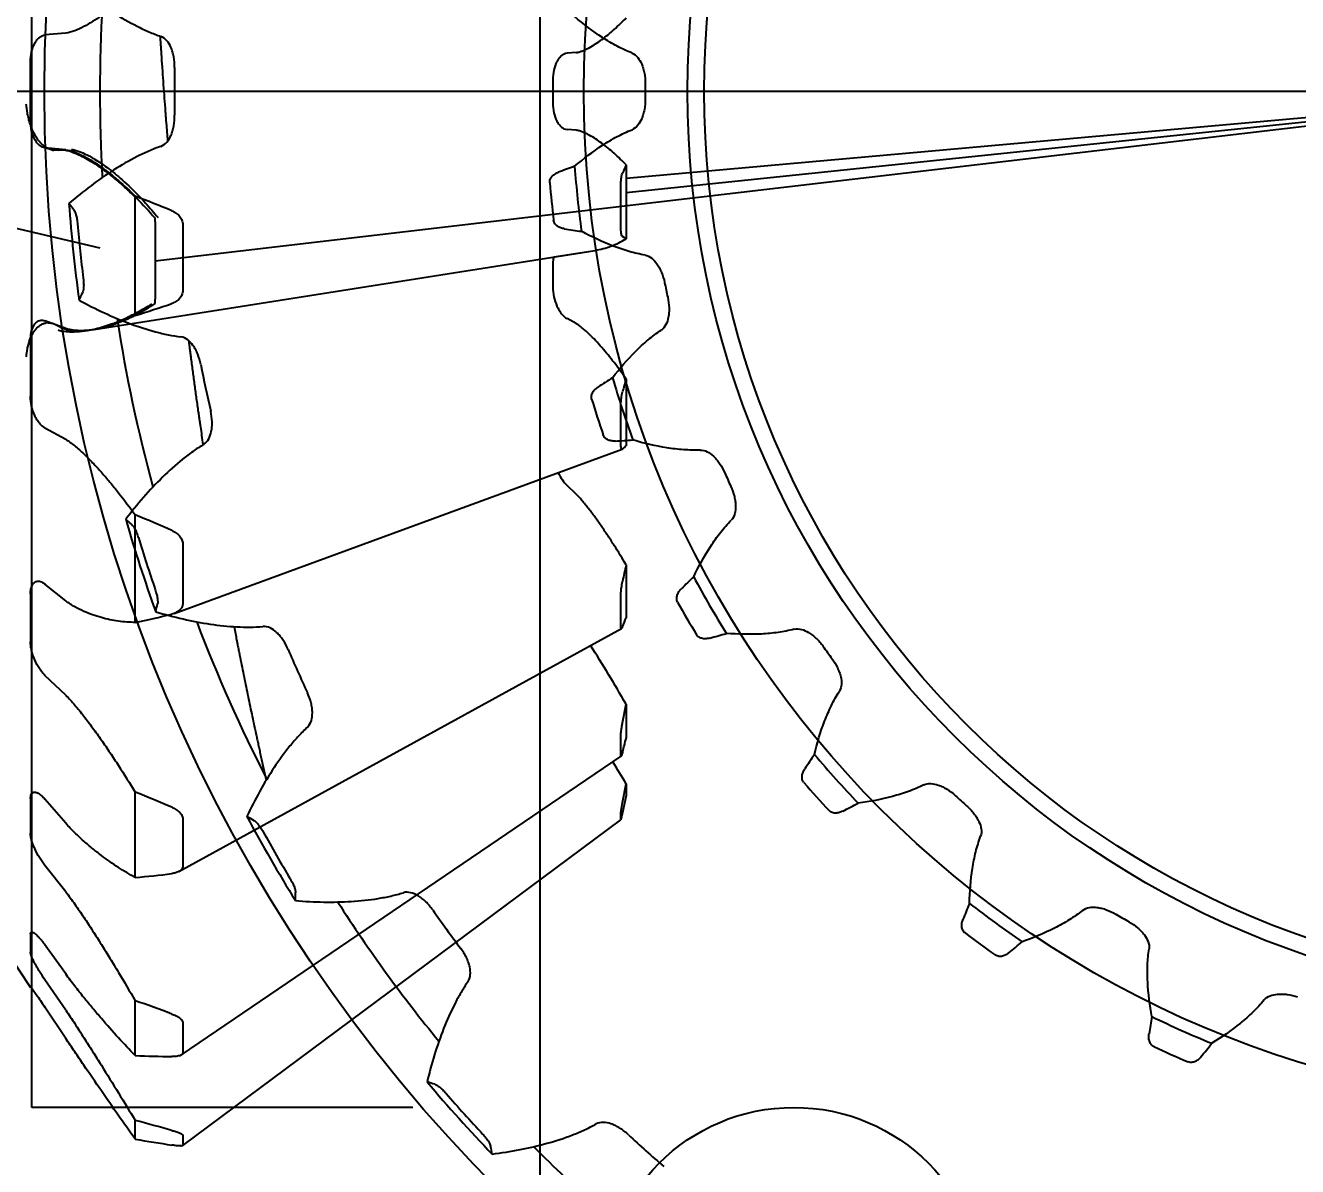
# Model space of a CAD drawing. Header units: inches. Extents: x -116 to 250, y -285 to 80.
# Drawn here: x 110.342 to 111.595, y 28.226 to 29.349 of the extents above; entities that cross this region are included whole.
import ezdxf

# ---------------------------------------------------------------- set-up
doc = ezdxf.new("R2010")
doc.units = ezdxf.units.IN
doc.header["$MEASUREMENT"] = 0
for name, color, linetype in [('LAY0001', 7, 'Continuous'), ('LAYER_CURVE', 7, 'Continuous'), ('LAYER_CUT_FEAT', 7, 'Continuous'), ('LAYER_FEATURE', 7, 'Continuous'), ('trajectories', 3, 'Continuous')]:
    doc.layers.add(name, color=color, linetype=linetype)
doc.dimstyles.get("Standard").update_dxf_attribs({"dimtxt": 0.18, "dimasz": 0.18, "dimexe": 0.18, "dimexo": 0.0625, "dimgap": 0.09, "dimtad": 0, "dimtih": 1, "dimtoh": 1, "dimdec": 4, "dimzin": 0, "dimdsep": 46, "dimtxsty": 'Standard', "dimcen": 0.09, "dimadec": 0, "dimazin": 0, "dimtfac": 1, "dimtdec": 4, "dimtofl": 0, "dimtmove": 0, "dimatfit": 3, "dimfxl": 1, "dimtolj": 1, "dimtzin": 0, "dimarcsym": 0})

# ---------------------------------------------------------------- blocks, each defined once
blk = doc.blocks.new('*D108')
at = {"layer": 'Defpoints', "color": 0, "transparency": 16777216}
for p in [(112.5814, 30.0082), (111.2029, 28.5592)]:
    blk.add_point(p, dxfattribs=at)
at = {"layer": 'trajectories', "color": 0, "lineweight": -2, "transparency": 16777216}
for p, q in [((113.4775, 30.9501), (112.7055, 30.1386)), ((113.6575, 30.9501), (113.4775, 30.9501)), ((111.8921, 29.1937), (111.8921, 29.3737)), ((111.8021, 29.2837), (111.9821, 29.2837))]:
    blk.add_line(p, q, dxfattribs=at)
at = {"layer": 'trajectories', "color": 0, "transparency": 16777216}
blk.add_solid([(112.6837, 30.1593), (112.7272, 30.118), (112.5814, 30.0082)], dxfattribs=at)
at = {"layer": 'trajectories', "color": 0, "transparency": 16777216, "insert": (114.2275, 30.9501), "char_height": 0.18, "attachment_point": 5}
blk.add_mtext('\\A1;∅2.0000', dxfattribs=at)
blk = doc.blocks.new('*D109')
at = {"layer": 'Defpoints', "color": 0, "transparency": 16777216}
for p in [(110.2551, 29.2837), (111.8921, 29.2837), (111.8921, 26.8115)]:
    blk.add_point(p, dxfattribs=at)
at = {"layer": 'trajectories', "color": 0, "lineweight": -2, "transparency": 16777216}
for p, q in [((110.2551, 29.2212), (110.2551, 26.6315)), ((111.8921, 29.2212), (111.8921, 26.6315)), ((110.4351, 26.8115), (110.5786, 26.8115)), ((111.7121, 26.8115), (111.5686, 26.8115))]:
    blk.add_line(p, q, dxfattribs=at)
at = {"layer": 'trajectories', "color": 0, "transparency": 16777216}
for points in [[(110.4351, 26.8415), (110.4351, 26.7815), (110.2551, 26.8115)], [(111.7121, 26.8415), (111.7121, 26.7815), (111.8921, 26.8115)]]:
    blk.add_solid(points, dxfattribs=at)
at = {"layer": 'trajectories', "color": 0, "transparency": 16777216, "insert": (111.0736, 26.8115), "char_height": 0.18, "attachment_point": 5}
blk.add_mtext('\\A1;1.6370', dxfattribs=at)

msp = doc.modelspace()

# ---------------------------------------------------------------- linework, layer by layer
at = {"color": 7, "linetype": 'Continuous'}
for p, q in [((110.38211, 29.34114), (110.36166, 29.33926)), ((110.88468, 29.32203), (110.87565, 29.3212)), ((110.34751, 29.25461), (110.34751, 29.31285)), ((110.86159, 29.2951), (110.86159, 29.27236)), ((110.88468, 29.24542), (110.87565, 29.24625)), ((110.38211, 29.22631), (110.36166, 29.2282)), ((110.86252, 29.12081), (110.90346, 29.12729)), ((110.86159, 29.11276), (110.86159, 29.09113)), ((110.38211, 29.05032), (110.36166, 29.05799)), ((110.88468, 29.05514), (110.87565, 29.06011)), ((110.34751, 29.03905), (110.34751, 28.98367)), ((110.38211, 28.94111), (110.36166, 28.95237)), ((110.48882, 28.76993), (110.92997, 28.93145)), ((110.88468, 28.88724), (110.87565, 28.89585)), ((110.38211, 28.78235), (110.36166, 28.79882)), ((110.34751, 28.78921), (110.34751, 28.7421)), ((110.49347, 28.51585), (110.92926, 28.7551)), ((110.38211, 28.68945), (110.36166, 28.70898)), ((110.49614, 28.33547), (110.92885, 28.6294)), ((110.34751, 28.58777), (110.34751, 28.55354)), ((110.38211, 28.56345), (110.36166, 28.58712)), ((110.49747, 28.24611), (110.92866, 28.56692)), ((110.38211, 28.49596), (110.36166, 28.52184)), ((110.34751, 28.45446), (110.34751, 28.43647)), ((110.38211, 28.41506), (110.36166, 28.4436)), ((110.34751, 28.40233), (110.34751, 28.40234)), ((110.34751, 28.40234), (110.34808, 28.40174)), ((110.34751, 28.40233), (110.34751, 28.40184)), ((110.38211, 28.37958), (110.36166, 28.40929)), ((110.38211, 28.3517), (110.36166, 28.38233))]:
    msp.add_line(p, q, dxfattribs=at)
msp.add_circle((124.25513, 29.28373), 14)
for centre, radius, start, end in [((111.89213, 29.28373), 1.40303, 179.04245, 180.95755), ((111.89213, 29.28373), 0.93948, 179.54746, 180.45254), ((110.0232, 28.89386), 0.45747, 36.67273, 37.66862), ((111.89213, 29.28373), 1.51084, 184.18699, 187.81301), ((111.89213, 29.28373), 1.50404, 184.9759, 187.0241), ((111.89213, 29.28373), 0.93948, 191.54746, 192.45254), ((109.96964, 29.28278), 0.47222, 334.34693, 335.31172), ((111.89213, 29.28373), 1.40303, 191.04245, 192.95755), ((111.89213, 29.28373), 0.93948, 203.54746, 204.45254), ((110.1451, 28.51381), 0.45747, 48.67273, 49.66862), ((111.89213, 29.28373), 1.51084, 196.18699, 199.81301), ((111.89213, 29.28373), 1.50404, 196.9759, 199.0241), ((110.01185, 28.88309), 0.47222, 346.34693, 347.31172), ((111.89213, 29.28373), 1.40303, 203.04245, 204.95755), ((111.89213, 29.28373), 0.93948, 215.54746, 216.45254), ((111.89213, 29.28373), 0.93948, 227.54746, 228.45254), ((110.34336, 28.1674), 0.45747, 60.67273, 61.66862), ((111.89213, 29.28373), 1.51084, 208.18699, 211.81301), ((111.89213, 29.28373), 1.50404, 208.9759, 211.0241), ((110.13623, 28.50091), 0.47222, 358.34693, 359.31172), ((111.89213, 29.28373), 1.40303, 215.04245, 216.95755), ((111.89213, 29.28373), 0.93948, 239.54746, 240.45254), ((110.6093, 27.86979), 0.45747, 72.67273, 73.66862), ((111.89213, 29.28373), 1.51084, 220.18699, 223.81301), ((111.89213, 29.28373), 1.50404, 220.9759, 223.0241), ((111.89213, 29.28373), 1.40303, 227.04245, 228.95755), ((110.33736, 28.15295), 0.47222, 10.34693, 11.31172)]:
    msp.add_arc(centre, radius, start, end, dxfattribs=at)
for points, knots in [([(110.38532, 29.39404), (110.39237, 29.38798), (110.40665, 29.37644), (110.42895, 29.36087), (110.44819, 29.34973), (110.4639, 29.34232), (110.47187, 29.33918), (110.47588, 29.33782)], [0, 0, 0, 0, 0.2600676, 0.5138273, 0.7606619, 0.8813335, 1, 1, 1, 1]), ([(110.9396, 29.32147), (110.93459, 29.32342), (110.92468, 29.3281), (110.90542, 29.33957), (110.89185, 29.34996), (110.88312, 29.35742)], [0, 0, 0, 0, 0.2403234, 0.4875091, 1, 1, 1, 1]), ([(110.34751, 29.31285), (110.34751, 29.31612), (110.34818, 29.3224), (110.35069, 29.32966), (110.35364, 29.3343), (110.35608, 29.33688), (110.35876, 29.33863), (110.36071, 29.33917), (110.36166, 29.33926)], [0, 0, 0, 0, 0.3050809, 0.583392, 0.7056644, 0.8147802, 0.9117238, 1, 1, 1, 1]), ([(110.4893, 29.30718), (110.48936, 29.31072), (110.48897, 29.31596), (110.48743, 29.32261), (110.48477, 29.33015), (110.48048, 29.33627), (110.47588, 29.33782)], [0, 0, 0, 0, 0.3042861, 0.4484957, 0.5835949, 1, 1, 1, 1]), ([(110.87565, 29.3212), (110.87472, 29.32112), (110.87278, 29.32058), (110.87011, 29.31886), (110.86769, 29.31631), (110.86476, 29.31174), (110.86225, 29.30456), (110.86159, 29.29834), (110.86159, 29.2951)], [0, 0, 0, 0, 0.0884545, 0.1854835, 0.2945615, 0.4166936, 0.694673, 1, 1, 1, 1]), ([(110.9396, 29.32147), (110.94408, 29.31972), (110.94818, 29.31369), (110.95079, 29.30623), (110.95231, 29.29973), (110.95271, 29.29461), (110.95268, 29.29115)], [0, 0, 0, 0, 0.4195272, 0.554308, 0.697813, 1, 1, 1, 1]), ([(110.86159, 29.27236), (110.86159, 29.26911), (110.86225, 29.2629), (110.86476, 29.25572), (110.86769, 29.25114), (110.87011, 29.2486), (110.87278, 29.24688), (110.87472, 29.24634), (110.87565, 29.24625)], [0, 0, 0, 0, 0.3053244, 0.5833038, 0.7054367, 0.8145156, 0.9115452, 1, 1, 1, 1]), ([(110.95268, 29.27631), (110.95271, 29.27285), (110.95231, 29.26773), (110.95079, 29.26122), (110.94818, 29.25377), (110.94408, 29.24773), (110.9396, 29.24599)], [0, 0, 0, 0, 0.3021866, 0.4456915, 0.5804724, 1, 1, 1, 1]), ([(110.36166, 29.2282), (110.36071, 29.22829), (110.35876, 29.22883), (110.35608, 29.23057), (110.35364, 29.23316), (110.35069, 29.2378), (110.34818, 29.24505), (110.34751, 29.25133), (110.34751, 29.25461)], [0, 0, 0, 0, 0.0882759, 0.1852189, 0.2943338, 0.4166055, 0.6949161, 1, 1, 1, 1]), ([(110.47588, 29.22963), (110.48048, 29.23119), (110.48477, 29.23731), (110.48743, 29.24485), (110.48897, 29.2515), (110.48936, 29.25674), (110.4893, 29.26028)], [0, 0, 0, 0, 0.416405, 0.5515043, 0.6957139, 1, 1, 1, 1]), ([(110.88312, 29.21004), (110.89185, 29.2175), (110.90542, 29.22789), (110.92468, 29.23936), (110.93459, 29.24404), (110.9396, 29.24599)], [0, 0, 0, 0, 0.512491, 0.7596766, 1, 1, 1, 1]), ([(110.47588, 29.22963), (110.47187, 29.22828), (110.4639, 29.22514), (110.44819, 29.21773), (110.42895, 29.20659), (110.40665, 29.19102), (110.39237, 29.17947), (110.38532, 29.17342)], [0, 0, 0, 0, 0.1186665, 0.2393382, 0.4861728, 0.7399325, 1, 1, 1, 1]), ([(110.39013, 29.16708), (110.39057, 29.16649), (110.39138, 29.16488), (110.39238, 29.16187), (110.39324, 29.15789), (110.39362, 29.1549), (110.39376, 29.15327)], [0, 0, 0, 0, 0.1535913, 0.3724324, 0.6608277, 1, 1, 1, 1]), ([(110.95257, 29.1226), (110.94726, 29.12347), (110.9366, 29.12598), (110.91537, 29.1332), (110.89994, 29.14054), (110.88985, 29.14602)], [0, 0, 0, 0, 0.2403234, 0.4875091, 1, 1, 1, 1]), ([(110.86249, 29.12084), (110.86234, 29.12022), (110.86179, 29.11755), (110.86159, 29.11483), (110.86159, 29.11276)], [0, 0, 0, 0, 0.2374407, 1, 1, 1, 1]), ([(110.95257, 29.1226), (110.95731, 29.12183), (110.96258, 29.11677), (110.96668, 29.11002), (110.96952, 29.10398), (110.97098, 29.09905), (110.97167, 29.09566)], [0, 0, 0, 0, 0.4195272, 0.554308, 0.697813, 1, 1, 1, 1]), ([(110.39938, 29.0998), (110.39958, 29.09819), (110.39983, 29.09518), (110.39982, 29.09111), (110.39946, 29.08796), (110.399, 29.08621), (110.3987, 29.08554)], [0, 0, 0, 0, 0.3391728, 0.6275678, 0.8464086, 1, 1, 1, 1]), ([(110.86159, 29.09113), (110.86159, 29.08791), (110.86236, 29.08143), (110.86486, 29.07378), (110.86773, 29.0683), (110.87013, 29.06484), (110.87274, 29.06207), (110.87468, 29.06065), (110.87565, 29.06011)], [0, 0, 0, 0, 0.2740191, 0.5491044, 0.6783313, 0.7977811, 0.905304, 1, 1, 1, 1]), ([(110.39531, 29.07834), (110.40346, 29.07389), (110.41984, 29.06556), (110.44489, 29.05497), (110.46602, 29.04808), (110.48293, 29.04409), (110.49138, 29.04268), (110.49559, 29.04219)], [0, 0, 0, 0, 0.2600676, 0.5138273, 0.7606619, 0.8813335, 1, 1, 1, 1]), ([(110.97475, 29.08115), (110.9755, 29.07777), (110.97617, 29.07268), (110.97604, 29.066), (110.97504, 29.05817), (110.97228, 29.05141), (110.96826, 29.04877)], [0, 0, 0, 0, 0.302187, 0.445692, 0.5804728, 1, 1, 1, 1]), ([(110.34751, 29.03905), (110.34751, 29.04152), (110.34791, 29.04614), (110.34961, 29.05148), (110.35167, 29.05481), (110.35342, 29.05667), (110.3554, 29.05795), (110.35685, 29.05838), (110.35757, 29.05849)], [0, 0, 0, 0, 0.3139228, 0.5856755, 0.703532, 0.8099352, 0.9073684, 1, 1, 1, 1]), ([(110.35757, 29.05849), (110.35824, 29.05858), (110.35964, 29.05859), (110.36099, 29.05824), (110.36166, 29.05799)], [0, 0, 0, 0, 0.4872245, 1, 1, 1, 1]), ([(110.51508, 29.015), (110.5144, 29.01847), (110.51294, 29.02352), (110.51004, 29.0297), (110.50588, 29.03653), (110.5004, 29.04162), (110.49559, 29.04219)], [0, 0, 0, 0, 0.3042861, 0.4484957, 0.5835949, 1, 1, 1, 1]), ([(110.92049, 29.00187), (110.92748, 29.01098), (110.93859, 29.02396), (110.95505, 29.03918), (110.96376, 29.04582), (110.96826, 29.04877)], [0, 0, 0, 0, 0.512491, 0.7596766, 1, 1, 1, 1]), ([(110.36166, 28.95237), (110.36067, 28.95291), (110.35872, 28.95435), (110.3561, 28.95715), (110.35368, 28.96065), (110.3508, 28.96618), (110.34828, 28.9739), (110.34751, 28.98042), (110.34751, 28.98367)], [0, 0, 0, 0, 0.0947082, 0.2023414, 0.3219751, 0.4514086, 0.7266812, 1, 1, 1, 1]), ([(110.51808, 28.93636), (110.52225, 28.93884), (110.52518, 28.94572), (110.52621, 28.95364), (110.52634, 28.96047), (110.52562, 28.96568), (110.52483, 28.96913)], [0, 0, 0, 0, 0.416405, 0.5515043, 0.6957139, 1, 1, 1, 1]), ([(111.0066, 28.93078), (111.00123, 28.93052), (110.99028, 28.93077), (110.96801, 28.93341), (110.95139, 28.93738), (110.94039, 28.94065)], [0, 0, 0, 0, 0.2403234, 0.4875091, 1, 1, 1, 1]), ([(110.51808, 28.93636), (110.51443, 28.9342), (110.50729, 28.92948), (110.49347, 28.91896), (110.47696, 28.90406), (110.45839, 28.8842), (110.44682, 28.86993), (110.44118, 28.86255)], [0, 0, 0, 0, 0.1186665, 0.2393382, 0.4861728, 0.7399325, 1, 1, 1, 1]), ([(111.0066, 28.93078), (111.0114, 28.931), (111.01761, 28.92716), (111.02302, 28.92141), (111.02705, 28.91608), (111.0295, 28.91157), (111.03088, 28.9084)], [0, 0, 0, 0, 0.4195264, 0.5543072, 0.6978123, 1, 1, 1, 1]), ([(110.86691, 28.90835), (110.86811, 28.90591), (110.87067, 28.90148), (110.87393, 28.8975), (110.87565, 28.89585)], [0, 0, 0, 0, 0.5319063, 1, 1, 1, 1]), ([(111.03692, 28.89484), (111.03835, 28.89169), (111.04006, 28.88685), (111.04132, 28.88029), (111.04198, 28.87242), (111.04068, 28.86524), (111.0373, 28.86182)], [0, 0, 0, 0, 0.302187, 0.445692, 0.5804728, 1, 1, 1, 1]), ([(110.4472, 28.85735), (110.44775, 28.85686), (110.44888, 28.85545), (110.45049, 28.85271), (110.45215, 28.849), (110.45315, 28.84615), (110.45363, 28.8446)], [0, 0, 0, 0, 0.1535913, 0.3724324, 0.6608277, 1, 1, 1, 1]), ([(111.00033, 28.80601), (111.00527, 28.81638), (111.01344, 28.83138), (111.02637, 28.8497), (111.03351, 28.858), (111.0373, 28.86182)], [0, 0, 0, 0, 0.512491, 0.7596766, 1, 1, 1, 1]), ([(110.34751, 28.78921), (110.34751, 28.79072), (110.34771, 28.79352), (110.34875, 28.79726), (110.35031, 28.79968), (110.3519, 28.80092), (110.35276, 28.80131), (110.35319, 28.80144)], [0, 0, 0, 0, 0.3164288, 0.5836706, 0.8050869, 0.9042073, 1, 1, 1, 1]), ([(110.35319, 28.80144), (110.35381, 28.80163), (110.35518, 28.8018), (110.35732, 28.80139), (110.35954, 28.80038), (110.36095, 28.79939), (110.36166, 28.79882)], [0, 0, 0, 0, 0.2108558, 0.4412824, 0.7025416, 1, 1, 1, 1]), ([(110.47024, 28.79346), (110.47077, 28.79192), (110.47164, 28.78904), (110.47247, 28.78505), (110.47279, 28.78189), (110.4727, 28.78009), (110.47254, 28.77937)], [0, 0, 0, 0, 0.3391728, 0.6275678, 0.8464086, 1, 1, 1, 1]), ([(110.47073, 28.77163), (110.47962, 28.76896), (110.49737, 28.76422), (110.52407, 28.75907), (110.54618, 28.75672), (110.56355, 28.75634), (110.5721, 28.75671), (110.57632, 28.75711)], [0, 0, 0, 0, 0.2600676, 0.5138273, 0.7606619, 0.8813335, 1, 1, 1, 1]), ([(110.60104, 28.73456), (110.59966, 28.73782), (110.59718, 28.74246), (110.59306, 28.7479), (110.58756, 28.75371), (110.58115, 28.75756), (110.57632, 28.75711)], [0, 0, 0, 0, 0.3042861, 0.4484957, 0.5835949, 1, 1, 1, 1]), ([(111.09934, 28.75438), (111.09413, 28.75301), (111.08337, 28.75097), (111.06104, 28.74893), (111.04396, 28.74936), (111.03252, 28.75026)], [0, 0, 0, 0, 0.2403231, 0.487509, 1, 1, 1, 1]), ([(111.09934, 28.75438), (111.10398, 28.7556), (111.11085, 28.75313), (111.11734, 28.74863), (111.12239, 28.74426), (111.12573, 28.74035), (111.12774, 28.73754)], [0, 0, 0, 0, 0.4195272, 0.554308, 0.697813, 1, 1, 1, 1]), ([(110.36166, 28.70898), (110.36068, 28.70991), (110.35876, 28.71203), (110.35518, 28.71697), (110.35142, 28.72408), (110.34884, 28.73172), (110.34772, 28.7378), (110.34751, 28.74071), (110.34751, 28.7421)], [0, 0, 0, 0, 0.1104629, 0.2323733, 0.4968259, 0.7629256, 0.886839, 1, 1, 1, 1]), ([(111.13646, 28.72553), (111.13852, 28.72275), (111.1412, 28.71837), (111.1438, 28.71222), (111.14607, 28.70465), (111.1463, 28.69736), (111.1437, 28.69332)], [0, 0, 0, 0, 0.302187, 0.445692, 0.5804728, 1, 1, 1, 1]), ([(110.62033, 28.65827), (110.62389, 28.66156), (110.62532, 28.6689), (110.62468, 28.67687), (110.62339, 28.68357), (110.62161, 28.68851), (110.62011, 28.69172)], [0, 0, 0, 0, 0.4164057, 0.5515046, 0.6957136, 1, 1, 1, 1]), ([(111.11914, 28.63104), (111.12181, 28.6422), (111.12669, 28.65858), (111.13553, 28.67918), (111.14079, 28.68879), (111.1437, 28.69332)], [0, 0, 0, 0, 0.512491, 0.7596766, 1, 1, 1, 1]), ([(110.62033, 28.65827), (110.61721, 28.6554), (110.61121, 28.64929), (110.59987, 28.63613), (110.58682, 28.61813), (110.57279, 28.59484), (110.56443, 28.57848), (110.56046, 28.57008)], [0, 0, 0, 0, 0.1186665, 0.2393382, 0.4861728, 0.7399325, 1, 1, 1, 1]), ([(111.22672, 28.60111), (111.23101, 28.60327), (111.23824, 28.60229), (111.24553, 28.59923), (111.25138, 28.59601), (111.25545, 28.59288), (111.258, 28.59055)], [0, 0, 0, 0, 0.4195272, 0.554308, 0.697813, 1, 1, 1, 1]), ([(110.34751, 28.58777), (110.34751, 28.5885), (110.34759, 28.58983), (110.34804, 28.59162), (110.34884, 28.59299), (110.34963, 28.59358), (110.35004, 28.59376)], [0, 0, 0, 0, 0.3176373, 0.5823623, 0.8031543, 1, 1, 1, 1]), ([(110.35004, 28.59376), (110.35037, 28.59391), (110.35114, 28.59409), (110.35238, 28.59401), (110.35374, 28.5936), (110.35582, 28.59256), (110.35859, 28.59044), (110.36061, 28.58833), (110.36166, 28.58712)], [0, 0, 0, 0, 0.0775827, 0.1637321, 0.2631562, 0.3783462, 0.6581737, 1, 1, 1, 1]), ([(111.22672, 28.60111), (111.22191, 28.59869), (111.21181, 28.59446), (111.19039, 28.58782), (111.1736, 28.58469), (111.16221, 28.5832)], [0, 0, 0, 0, 0.2403234, 0.4875091, 1, 1, 1, 1]), ([(111.26903, 28.58062), (111.27162, 28.57832), (111.27515, 28.5746), (111.27897, 28.56912), (111.28277, 28.56219), (111.28451, 28.5551), (111.28281, 28.55061)], [0, 0, 0, 0, 0.3021882, 0.4456929, 0.5804745, 1, 1, 1, 1]), ([(110.56742, 28.56625), (110.56807, 28.56589), (110.56947, 28.56474), (110.57161, 28.5624), (110.57401, 28.55911), (110.57557, 28.55653), (110.57636, 28.55511)], [0, 0, 0, 0, 0.1535913, 0.3724324, 0.6608277, 1, 1, 1, 1]), ([(110.36166, 28.52184), (110.35969, 28.52433), (110.35605, 28.5297), (110.35229, 28.5368), (110.3499, 28.54259), (110.34858, 28.5466), (110.34775, 28.55022), (110.34751, 28.5525), (110.34751, 28.55354)], [0, 0, 0, 0, 0.2707536, 0.5514719, 0.683865, 0.8050379, 0.9113076, 1, 1, 1, 1]), ([(111.27173, 28.48458), (111.27203, 28.49606), (111.27339, 28.51309), (111.27775, 28.53509), (111.28091, 28.54557), (111.28281, 28.55061)], [0, 0, 0, 0, 0.512491, 0.7596766, 1, 1, 1, 1]), ([(110.60325, 28.50855), (110.60408, 28.50715), (110.60553, 28.50451), (110.60718, 28.50079), (110.60814, 28.49776), (110.60843, 28.49598), (110.60842, 28.49524)], [0, 0, 0, 0, 0.3391728, 0.6275678, 0.8464086, 1, 1, 1, 1]), ([(110.60826, 28.48729), (110.61752, 28.48653), (110.63586, 28.48559), (110.66305, 28.4861), (110.68516, 28.4884), (110.70223, 28.49164), (110.71052, 28.49378), (110.71457, 28.49504)], [0, 0, 0, 0, 0.2600676, 0.5138273, 0.7606619, 0.8813335, 1, 1, 1, 1]), ([(110.74343, 28.47813), (110.7414, 28.48103), (110.73801, 28.48505), (110.73285, 28.48952), (110.72627, 28.49406), (110.7192, 28.49649), (110.71457, 28.49504)], [0, 0, 0, 0, 0.3042861, 0.4484958, 0.583595, 1, 1, 1, 1]), ([(111.38318, 28.47768), (111.37898, 28.47432), (111.36998, 28.46808), (111.35041, 28.45713), (111.33464, 28.45057), (111.32381, 28.44675)], [0, 0, 0, 0, 0.2403234, 0.4875091, 1, 1, 1, 1]), ([(111.38318, 28.47768), (111.38693, 28.48069), (111.39421, 28.48123), (111.40197, 28.47975), (111.40836, 28.47782), (111.413, 28.47561), (111.41598, 28.47385)], [0, 0, 0, 0, 0.4195272, 0.554308, 0.697813, 1, 1, 1, 1]), ([(111.42883, 28.46643), (111.43184, 28.46473), (111.43607, 28.46182), (111.44095, 28.45725), (111.4461, 28.45127), (111.44928, 28.44469), (111.44855, 28.43995)], [0, 0, 0, 0, 0.3021869, 0.4456912, 0.5804725, 1, 1, 1, 1]), ([(110.34751, 28.45446), (110.34751, 28.45467), (110.34753, 28.45504), (110.34765, 28.45554), (110.34786, 28.45593), (110.34807, 28.45611), (110.34819, 28.45617)], [0, 0, 0, 0, 0.3177936, 0.5811232, 0.8015421, 1, 1, 1, 1]), ([(110.34819, 28.45617), (110.34844, 28.45631), (110.34895, 28.45632), (110.34962, 28.45613), (110.35052, 28.45571), (110.3518, 28.45483), (110.35347, 28.45338), (110.35535, 28.45148), (110.35738, 28.44918), (110.35952, 28.44652), (110.36094, 28.44461), (110.36166, 28.4436)], [0, 0, 0, 0, 0.0451174, 0.0748492, 0.1106536, 0.2017235, 0.3188496, 0.4603423, 0.6234454, 0.8046657, 1, 1, 1, 1]), ([(110.77816, 28.40752), (110.78096, 28.41147), (110.78084, 28.41895), (110.77855, 28.42661), (110.7759, 28.4329), (110.77313, 28.43736), (110.771, 28.44019)], [0, 0, 0, 0, 0.4164051, 0.5515043, 0.6957139, 1, 1, 1, 1]), ([(111.45144, 28.37306), (111.44934, 28.38435), (111.44713, 28.40129), (111.44683, 28.42371), (111.44773, 28.43462), (111.44855, 28.43995)], [0, 0, 0, 0, 0.512491, 0.7596766, 1, 1, 1, 1]), ([(110.36166, 28.40929), (110.35978, 28.41201), (110.35711, 28.41612), (110.35385, 28.42162), (110.35173, 28.42548), (110.34997, 28.42899), (110.34865, 28.43201), (110.34789, 28.43419), (110.34757, 28.43561), (110.34751, 28.4362), (110.34751, 28.43647)], [0, 0, 0, 0, 0.3212998, 0.4769908, 0.6217791, 0.7504473, 0.8584543, 0.9422564, 0.9744124, 1, 1, 1, 1]), ([(110.34808, 28.40174), (110.34875, 28.40089), (110.35047, 28.39855), (110.35351, 28.39428), (110.35738, 28.38868), (110.36018, 28.38454), (110.36166, 28.38233)], [0, 0, 0, 0, 0.1376615, 0.366645, 0.663949, 1, 1, 1, 1]), ([(110.77816, 28.40752), (110.77571, 28.40406), (110.77111, 28.39684), (110.76275, 28.38161), (110.75373, 28.36128), (110.74485, 28.33558), (110.74008, 28.31785), (110.73793, 28.30881)], [0, 0, 0, 0, 0.1186665, 0.2393382, 0.4861728, 0.7399325, 1, 1, 1, 1]), ([(111.56189, 28.38948), (111.55848, 28.38532), (111.55097, 28.37734), (111.53411, 28.36257), (111.52004, 28.35287), (111.51025, 28.34688)], [0, 0, 0, 0, 0.2403234, 0.4875091, 1, 1, 1, 1]), ([(111.56189, 28.38948), (111.56493, 28.3932), (111.57194, 28.39524), (111.57984, 28.39541), (111.58649, 28.39485), (111.59149, 28.39365), (111.59477, 28.39255)], [0, 0, 0, 0, 0.4195275, 0.5543084, 0.6978136, 1, 1, 1, 1]), ([(110.74555, 28.3065), (110.74625, 28.30628), (110.74786, 28.30546), (110.75044, 28.30361), (110.75347, 28.30089), (110.75554, 28.2987), (110.7566, 28.29747)], [0, 0, 0, 0, 0.1535913, 0.3724324, 0.6608277, 1, 1, 1, 1]), ([(110.8019, 28.23776), (110.81112, 28.23895), (110.82926, 28.24184), (110.85575, 28.24799), (110.8769, 28.25484), (110.89292, 28.26155), (110.90058, 28.26537), (110.90428, 28.26745)], [0, 0, 0, 0, 0.2600676, 0.5138273, 0.7606619, 0.8813335, 1, 1, 1, 1]), ([(110.93603, 28.25691), (110.93344, 28.25932), (110.92929, 28.26255), (110.92331, 28.26585), (110.91593, 28.26892), (110.9085, 28.26982), (110.90428, 28.26745)], [0, 0, 0, 0, 0.3042863, 0.448496, 0.5835953, 1, 1, 1, 1]), ([(110.79258, 28.25752), (110.79369, 28.25632), (110.79565, 28.25404), (110.79804, 28.25074), (110.79961, 28.24798), (110.80026, 28.2463), (110.80041, 28.24557)], [0, 0, 0, 0, 0.3391728, 0.6275678, 0.8464086, 1, 1, 1, 1])]:
    msp.add_open_spline(points, degree=3, knots=knots, dxfattribs=at)
at = {"layer": 'LAY0001', "color": 7, "linetype": 'Continuous'}
msp.add_circle((111.89213, 29.28373), 0.8814, dxfattribs=at)
at = {"layer": 'LAYER_CURVE', "color": 4, "linetype": 'Continuous'}
for p, q in [((110.47503, 29.33811), (110.47505, 29.33778)), ((110.38289, 29.04913), (110.38122, 29.04962)), ((110.41027, 29.04926), (110.40954, 29.04914)), ((110.51725, 28.93623), (110.5173, 28.9359)), ((110.60833, 28.48725), (110.60836, 28.48717))]:
    msp.add_line(p, q, dxfattribs=at)
at = {"layer": 'LAYER_CURVE', "color": 40, "linetype": 'Continuous'}
for p, q in [((110.47035, 29.11695), (111.89213, 29.28373)), ((111.89213, 29.28373), (110.9338, 29.19814)), ((111.89213, 29.28373), (110.9338, 29.18378)), ((110.28426, 29.16061), (110.41575, 29.12976))]:
    msp.add_line(p, q, dxfattribs=at)
at = {"layer": 'LAYER_CURVE', "color": 4, "linetype": 'Continuous'}
msp.add_circle((111.89213, 29.28373), 1.53097, dxfattribs=at)
for start, end in [(176.71428, 183.2858), (188.71428, 195.2858), (200.71428, 207.2858), (212.71428, 219.2858), (224.71428, 231.2858)]:
    msp.add_arc((111.89213, 29.28373), 1.47638, start, end, dxfattribs=at)
at = {"layer": 'LAYER_CURVE', "color": 40, "linetype": 'Continuous'}
msp.add_arc((110.38253, 29.17215), 0.12542, 282.09385, 283.28308, dxfattribs=at)
at = {"layer": 'LAYER_CURVE', "color": 4, "linetype": 'Continuous'}
for points, knots in [([(110.47505, 29.33778), (110.47511, 29.33667), (110.47525, 29.33449), (110.47542, 29.33165), (110.47553, 29.32986), (110.47561, 29.32854), (110.47577, 29.32611), (110.47594, 29.32346), (110.47623, 29.319), (110.47658, 29.31351), (110.47718, 29.30467), (110.47792, 29.29364), (110.47889, 29.28041), (110.47963, 29.27045), (110.48013, 29.26387), (110.48035, 29.26104), (110.4805, 29.25897), (110.48073, 29.25618), (110.48115, 29.25096), (110.48174, 29.24368), (110.48221, 29.2378), (110.48245, 29.23487)], [0, 0, 0, 0, 0.0625, 0.125, 0.15625, 0.171875, 0.1875, 0.21875, 0.25, 0.3125, 0.375, 0.5, 0.625, 0.75, 0.78125, 0.8125, 0.828125, 0.84375, 0.875, 0.9375, 1, 1, 1, 1]), ([(110.37462, 29.2259), (110.37374, 29.22587), (110.37243, 29.2258), (110.37067, 29.22579), (110.36936, 29.22556), (110.36803, 29.2262), (110.3667, 29.2266), (110.36538, 29.22712), (110.36403, 29.22739), (110.36277, 29.22851), (110.36148, 29.2294), (110.36021, 29.2304), (110.35889, 29.23117), (110.35775, 29.23272), (110.35656, 29.23405), (110.3554, 29.23549), (110.35417, 29.23672), (110.35319, 29.23867), (110.35214, 29.24042), (110.35113, 29.24226), (110.35001, 29.24395), (110.34929, 29.24613), (110.34845, 29.24816), (110.34767, 29.25026), (110.34677, 29.25226), (110.34629, 29.25461), (110.34569, 29.25686), (110.34515, 29.25916), (110.34448, 29.26138), (110.34428, 29.26385), (110.34384, 29.26705), (110.34355, 29.26947), (110.34335, 29.27108)], [0, 0, 0, 0, 0.0625, 0.09375, 0.125, 0.15625, 0.1875, 0.21875, 0.25, 0.28125, 0.3125, 0.34375, 0.375, 0.40625, 0.4375, 0.46875, 0.5, 0.53125, 0.5625, 0.59375, 0.625, 0.65625, 0.6875, 0.71875, 0.75, 0.78125, 0.8125, 0.84375, 0.875, 0.90625, 0.9375, 1, 1, 1, 1]), ([(110.37462, 29.2259), (110.37681, 29.22642), (110.38179, 29.22643), (110.38921, 29.22398), (110.39658, 29.22075), (110.40323, 29.21718), (110.41139, 29.21224), (110.42095, 29.20559), (110.43179, 29.19697), (110.44198, 29.188), (110.45474, 29.17577), (110.46396, 29.16595), (110.46995, 29.15919)], [0, 0, 0, 0, 0.0665289, 0.1502562, 0.2225416, 0.2894909, 0.3530095, 0.4729191, 0.5860508, 0.694395, 0.7986386, 1, 1, 1, 1]), ([(110.46995, 29.15919), (110.47006, 29.15254), (110.47026, 29.13925), (110.47037, 29.12266), (110.47033, 29.11107), (110.47032, 29.10445), (110.47028, 29.10031), (110.47025, 29.09702), (110.47023, 29.0949), (110.47023, 29.09336), (110.4702, 29.09177), (110.47018, 29.09006), (110.47013, 29.0867), (110.47005, 29.08163), (110.46999, 29.07713), (110.46995, 29.07489)], [0, 0, 0, 0, 0.25, 0.5, 0.625, 0.6875, 0.75, 0.78125, 0.8125, 0.828125, 0.84375, 0.859375, 0.875, 0.9375, 1, 1, 1, 1]), ([(110.46995, 29.07489), (110.46396, 29.07094), (110.45474, 29.06545), (110.44198, 29.05921), (110.43179, 29.05502), (110.42118, 29.05156), (110.41392, 29.0499), (110.41027, 29.04926)], [0, 0, 0, 0, 0.3148572, 0.4778569, 0.6472683, 0.8241659, 1, 1, 1, 1]), ([(110.34335, 29.02242), (110.34354, 29.02391), (110.34383, 29.02616), (110.34426, 29.02912), (110.34446, 29.03145), (110.34512, 29.03338), (110.34566, 29.03542), (110.34625, 29.0374), (110.34673, 29.03953), (110.34762, 29.0411), (110.3484, 29.04284), (110.34924, 29.04449), (110.34997, 29.04633), (110.35105, 29.04749), (110.35204, 29.04884), (110.35308, 29.05008), (110.35402, 29.05155), (110.35528, 29.05224), (110.35646, 29.05316), (110.35766, 29.05395), (110.35882, 29.055), (110.36013, 29.05516), (110.3614, 29.05557), (110.36269, 29.05586), (110.36395, 29.05639), (110.3653, 29.05604), (110.36662, 29.05595), (110.36795, 29.05572), (110.36928, 29.05576), (110.37062, 29.0549), (110.3724, 29.05406), (110.37373, 29.05336), (110.37462, 29.05292)], [0, 0, 0, 0, 0.0625, 0.09375, 0.125, 0.15625, 0.1875, 0.21875, 0.25, 0.28125, 0.3125, 0.34375, 0.375, 0.40625, 0.4375, 0.46875, 0.5, 0.53125, 0.5625, 0.59375, 0.625, 0.65625, 0.6875, 0.71875, 0.75, 0.78125, 0.8125, 0.84375, 0.875, 0.90625, 0.9375, 1, 1, 1, 1]), ([(110.40954, 29.04914), (110.40748, 29.04879), (110.40323, 29.04821), (110.39658, 29.04776), (110.38976, 29.04797), (110.38512, 29.04857), (110.38289, 29.04913)], [0, 0, 0, 0, 0.2354852, 0.4836891, 0.7516755, 1, 1, 1, 1]), ([(110.5031, 29.03843), (110.50324, 29.03733), (110.50351, 29.03516), (110.50388, 29.03233), (110.5041, 29.03055), (110.50427, 29.02923), (110.50459, 29.02682), (110.50493, 29.02418), (110.50552, 29.01975), (110.50623, 29.01428), (110.50741, 29.0055), (110.50887, 28.99454), (110.51071, 28.9814), (110.5121, 28.97151), (110.51304, 28.96498), (110.51344, 28.96217), (110.51373, 28.96013), (110.51413, 28.95736), (110.5149, 28.95219), (110.51596, 28.94497), (110.51682, 28.93914), (110.51725, 28.93623)], [0, 0, 0, 0, 0.0625, 0.125, 0.15625, 0.171875, 0.1875, 0.21875, 0.25, 0.3125, 0.375, 0.5, 0.625, 0.75, 0.78125, 0.8125, 0.828125, 0.84375, 0.875, 0.9375, 1, 1, 1, 1]), ([(110.54788, 28.75677), (110.5483, 28.75461), (110.54913, 28.75032), (110.55019, 28.74485), (110.55089, 28.74121), (110.55136, 28.73884), (110.55204, 28.7354), (110.55282, 28.73147), (110.55412, 28.72497), (110.5557, 28.71691), (110.55834, 28.70402), (110.56161, 28.6879), (110.5657, 28.66864), (110.56881, 28.65418), (110.57089, 28.6446), (110.57178, 28.64053), (110.57244, 28.63745), (110.57327, 28.63374), (110.5748, 28.62694), (110.57694, 28.61738), (110.57867, 28.60969), (110.57953, 28.60585)], [0, 0, 0, 0, 0.0625, 0.125, 0.15625, 0.171875, 0.1875, 0.21875, 0.25, 0.3125, 0.375, 0.5, 0.625, 0.75, 0.78125, 0.8125, 0.828125, 0.84375, 0.875, 0.9375, 1, 1, 1, 1])]:
    msp.add_open_spline(points, degree=3, knots=knots, dxfattribs=at)
at = {"layer": 'LAYER_CURVE', "color": 40, "linetype": 'Continuous'}
for points, knots in [([(110.3877, 29.22678), (110.3882, 29.22671), (110.39035, 29.22633), (110.39479, 29.22494), (110.40209, 29.2219), (110.41198, 29.21646), (110.4244, 29.20799), (110.4391, 29.19587), (110.45364, 29.18169), (110.46494, 29.1692), (110.47102, 29.16198), (110.47304, 29.15951)], [0, 0, 0, 0, 0.0095069, 0.0419735, 0.1029653, 0.1975742, 0.3305823, 0.5063707, 0.7288617, 0.9096206, 1, 1, 1, 1]), ([(110.41135, 29.05009), (110.4169, 29.0514), (110.42885, 29.05509), (110.44493, 29.06209), (110.45764, 29.06895), (110.46455, 29.07312), (110.46686, 29.07456)], [0, 0, 0, 0, 0.262599, 0.5949639, 0.864988, 1, 1, 1, 1]), ([(110.37475, 29.04894), (110.37525, 29.04878), (110.37738, 29.04815), (110.38187, 29.04745), (110.38935, 29.04701), (110.39874, 29.04765), (110.40539, 29.04878), (110.40881, 29.04951)], [0, 0, 0, 0, 0.0312746, 0.1380794, 0.3387233, 0.6499566, 1, 1, 1, 1])]:
    msp.add_open_spline(points, degree=3, knots=knots, dxfattribs=at)
at = {"layer": 'LAYER_CURVE', "color": 4, "linetype": 'Continuous'}
msp.add_open_spline([(110.38122, 29.04962), (110.37901, 29.05033), (110.37681, 29.05137), (110.37462, 29.05292)], degree=3, dxfattribs=at)
at = {"layer": 'LAYER_CUT_FEAT', "color": 7, "linetype": 'Continuous'}
for p, q in [((110.9338, 29.21132), (110.9338, 29.13846)), ((110.92865, 29.14847), (110.92865, 29.19306)), ((110.45055, 29.0632), (110.45055, 29.18051)), ((110.49742, 29.15248), (110.49742, 29.08793)), ((110.9338, 29.13846), (110.9303, 29.14092)), ((110.9338, 29.00074), (110.9338, 28.93501)), ((110.92865, 28.93578), (110.92865, 28.97601)), ((110.9303, 28.93166), (110.92997, 28.93144)), ((110.45055, 28.76105), (110.45055, 28.86688)), ((110.49742, 28.83828), (110.49742, 28.78005)), ((110.9338, 28.81786), (110.9338, 28.7657)), ((110.92865, 28.75715), (110.92865, 28.78908)), ((110.48882, 28.76993), (110.48666, 28.76927)), ((110.9303, 28.6623), (110.9338, 28.68058)), ((110.9338, 28.68058), (110.9338, 28.64709)), ((110.92865, 28.63007), (110.92865, 28.65057)), ((110.9303, 28.58391), (110.9338, 28.60234)), ((110.9338, 28.60234), (110.9338, 28.5908)), ((110.45055, 28.51006), (110.45055, 28.59404)), ((110.9338, 28.5908), (110.9303, 28.57404)), ((110.92865, 28.57403), (110.9303, 28.58391)), ((110.49742, 28.56769), (110.49742, 28.52147)), ((110.92865, 28.56697), (110.92865, 28.57403)), ((110.92866, 28.56692), (110.92865, 28.56697)), ((110.9303, 28.57404), (110.92866, 28.56692)), ((110.45055, 28.3348), (110.45055, 28.38872)), ((110.49742, 28.36718), (110.49742, 28.33751)), ((110.45055, 28.25243), (110.45055, 28.27101)), ((110.49742, 28.2564), (110.49742, 28.24617)), ((110.49732, 28.24601), (110.4968, 28.24583)), ((110.49742, 28.24617), (110.49732, 28.24601))]:
    msp.add_line(p, q, dxfattribs=at)
msp.add_circle((111.89213, 29.28373), 0.89786, dxfattribs=at)
for centre, radius, start, end in [((111.43008, 27.70417), 1.60213, 109.96183, 110.57259), ((111.89213, 29.28373), 1.01169, 184.17688, 187.82312), ((111.33222, 29.03252), 0.4367, 155.83105, 156.98091), ((112.02095, 29.29727), 1.16698, 185.08956, 186.91044), ((110.12466, 28.30632), 0.93296, 67.16965, 69.55536), ((111.11177, 30.73271), 1.60213, 261.42741, 262.03817), ((110.19778, 29.89431), 0.86869, 286.91637, 289.42305), ((111.76859, 27.64262), 1.60213, 121.96183, 122.57259), ((111.89213, 29.28373), 1.01169, 196.17688, 199.82312), ((112.59563, 28.53914), 1.72475, 164.47631, 164.91783), ((112.01532, 29.32376), 1.16698, 197.08956, 198.91044), ((110.82756, 30.5388), 1.60213, 273.42741, 274.03817), ((110.87964, 28.98807), 0.07582, 311.91835, 315.58878), ((110.03807, 27.84935), 1.09796, 65.88517, 67.93359), ((115.31452, 27.86964), 4.48217, 167.78659, 168.00039), ((112.11249, 27.6528), 1.60213, 133.96183, 134.57259), ((111.89213, 29.28373), 1.01169, 208.17688, 211.82312), ((112.00431, 29.34849), 1.16698, 209.08956, 210.91044), ((110.27391, 29.62065), 0.87756, 281.61225, 284.03015), ((110.2881, 29.01666), 0.69276, 337.97343, 338.76039), ((110.58988, 30.29004), 1.60213, 285.42741, 286.03817), ((107.85754, 29.44129), 3.17713, 345.27317, 345.5241), ((112.44677, 27.73425), 1.60213, 145.96183, 146.57259), ((111.89213, 29.28373), 1.01169, 220.17688, 223.82312), ((107.22298, 26.35795), 4.33676, 31.16656, 31.4994), ((111.98839, 29.3704), 1.16698, 221.08956, 222.91044), ((109.93885, 27.30779), 1.38431, 66.68856, 68.30624), ((110.40912, 29.99729), 1.60213, 297.42741, 298.03817), ((110.36302, 29.52048), 1.01421, 274.95111, 277.00217), ((112.7568, 27.88343), 1.60213, 157.96183, 158.57259), ((111.89213, 29.28373), 1.01169, 232.17688, 235.82312), ((111.96827, 29.38852), 1.16698, 233.08956, 234.91044), ((110.29317, 29.67336), 1.60213, 309.42741, 310.03817), ((109.73758, 26.36077), 2.14964, 69.60631, 70.62971), ((113.02905, 28.0938), 1.60213, 169.96183, 170.57259), ((111.89213, 29.28373), 1.01169, 244.17688, 247.82312), ((111.94482, 29.40206), 1.16698, 245.08956, 246.91044), ((110.2471, 29.33241), 1.60213, 321.42741, 322.03817), ((110.51071, 29.81439), 1.48081, 267.67169, 269.06936), ((108.49301, 21.04564), 7.48585, 74.554433, 74.840951), ((111.04445, 31.87574), 3.67166, 260.6914, 261.26191)]:
    msp.add_arc(centre, radius, start, end, dxfattribs=at)
for points, knots in [([(110.45055, 29.38694), (110.44524, 29.38163), (110.43712, 29.37398), (110.42583, 29.36458), (110.41735, 29.35817), (110.40876, 29.35242), (110.40007, 29.34738), (110.3913, 29.34339), (110.38519, 29.34143), (110.38211, 29.34114)], [0, 0, 0, 0, 0.2702984, 0.4009688, 0.5284004, 0.6523986, 0.7727492, 0.8889425, 1, 1, 1, 1]), ([(110.88468, 29.32203), (110.88577, 29.32214), (110.88797, 29.32261), (110.89116, 29.32377), (110.89435, 29.32514), (110.89861, 29.32729), (110.90386, 29.33043), (110.91002, 29.33472), (110.9161, 29.33949), (110.9242, 29.34649), (110.93001, 29.35218), (110.9338, 29.35613)], [0, 0, 0, 0, 0.0544554, 0.1105856, 0.1678967, 0.2263392, 0.3464214, 0.4703398, 0.5978704, 0.7287898, 1, 1, 1, 1]), ([(110.9338, 29.21132), (110.93001, 29.21528), (110.9242, 29.22096), (110.9161, 29.22797), (110.91002, 29.23274), (110.90386, 29.23702), (110.89861, 29.24017), (110.89435, 29.24231), (110.89116, 29.24369), (110.88797, 29.24485), (110.88577, 29.24532), (110.88468, 29.24542)], [0, 0, 0, 0, 0.2712102, 0.4021296, 0.5296602, 0.6535786, 0.7736608, 0.8321034, 0.8894144, 0.9455446, 1, 1, 1, 1]), ([(110.38211, 29.22631), (110.38519, 29.22603), (110.3913, 29.22407), (110.40007, 29.22007), (110.40876, 29.21504), (110.41735, 29.20929), (110.42583, 29.20288), (110.43712, 29.19348), (110.44524, 29.18583), (110.45055, 29.18051)], [0, 0, 0, 0, 0.1110575, 0.2272508, 0.3476014, 0.4715996, 0.5990312, 0.7297016, 1, 1, 1, 1]), ([(110.85857, 29.19374), (110.85846, 29.19494), (110.85892, 29.1974), (110.861, 29.20041), (110.86383, 29.20266), (110.86599, 29.20371), (110.8671, 29.20413)], [0, 0, 0, 0, 0.2509482, 0.5013952, 0.7510282, 1, 1, 1, 1]), ([(110.92865, 29.19306), (110.92865, 29.19416), (110.92875, 29.19624), (110.92911, 29.19908), (110.92962, 29.2014), (110.93006, 29.20273), (110.9303, 29.20329)], [0, 0, 0, 0, 0.3165429, 0.5975282, 0.8244229, 1, 1, 1, 1]), ([(110.48666, 29.16619), (110.48807, 29.1656), (110.49078, 29.16413), (110.49428, 29.16106), (110.49677, 29.1571), (110.49742, 29.15401), (110.49742, 29.15248)], [0, 0, 0, 0, 0.2494403, 0.4998981, 0.7505881, 1, 1, 1, 1]), ([(110.87295, 29.14848), (110.87178, 29.14865), (110.86945, 29.14923), (110.86621, 29.15084), (110.86355, 29.15335), (110.86259, 29.15567), (110.86245, 29.15686)], [0, 0, 0, 0, 0.2489724, 0.4986051, 0.7490518, 1, 1, 1, 1]), ([(110.9303, 29.14092), (110.93004, 29.14112), (110.92956, 29.14186), (110.92907, 29.1434), (110.92873, 29.14568), (110.92865, 29.14746), (110.92865, 29.14847)], [0, 0, 0, 0, 0.1248113, 0.3224065, 0.6150422, 1, 1, 1, 1]), ([(110.90346, 29.12729), (110.90873, 29.12812), (110.91922, 29.13111), (110.92901, 29.13578), (110.9338, 29.13846)], [0, 0, 0, 0, 0.4924087, 1, 1, 1, 1]), ([(110.49742, 29.08793), (110.49742, 29.08643), (110.49679, 29.08343), (110.49428, 29.07964), (110.49077, 29.07682), (110.48806, 29.07555), (110.48666, 29.07505)], [0, 0, 0, 0, 0.2515607, 0.5008075, 0.7498928, 1, 1, 1, 1]), ([(110.45055, 29.0632), (110.44414, 29.05989), (110.43108, 29.05408), (110.41722, 29.05035), (110.41027, 29.04925)], [0, 0, 0, 0, 0.5062616, 1, 1, 1, 1]), ([(110.9338, 29.00074), (110.92999, 29.00617), (110.92416, 29.01413), (110.91609, 29.02434), (110.91002, 29.03158), (110.90386, 29.03842), (110.89862, 29.04377), (110.89436, 29.04774), (110.89118, 29.0505), (110.88801, 29.05304), (110.8858, 29.05452), (110.88468, 29.05514)], [0, 0, 0, 0, 0.2701765, 0.4015184, 0.5299325, 0.6549808, 0.7760972, 0.8348202, 0.8920886, 0.9476307, 1, 1, 1, 1]), ([(110.41027, 29.04925), (110.40798, 29.04888), (110.40451, 29.04846), (110.39985, 29.04818), (110.39634, 29.04814), (110.39281, 29.04828), (110.38925, 29.0486), (110.38565, 29.04919), (110.38328, 29.04988), (110.38211, 29.05032)], [0, 0, 0, 0, 0.2452333, 0.3681636, 0.4915991, 0.6158023, 0.7410563, 0.8683691, 1, 1, 1, 1]), ([(110.89987, 28.98082), (110.89951, 28.98197), (110.89944, 28.98447), (110.90085, 28.98785), (110.90316, 28.99063), (110.90505, 28.99211), (110.90605, 28.99275)], [0, 0, 0, 0, 0.2509482, 0.5013952, 0.7510282, 1, 1, 1, 1]), ([(110.92865, 28.97601), (110.92865, 28.97709), (110.92876, 28.97926), (110.92924, 28.98325), (110.92981, 28.98614), (110.9303, 28.98792)], [0, 0, 0, 0, 0.2690266, 0.5403808, 1, 1, 1, 1]), ([(110.38211, 28.94111), (110.38367, 28.94025), (110.38674, 28.93823), (110.39269, 28.93351), (110.40011, 28.92692), (110.40877, 28.91824), (110.41734, 28.90891), (110.42582, 28.89904), (110.43708, 28.88513), (110.44522, 28.87428), (110.45055, 28.86688)], [0, 0, 0, 0, 0.0526298, 0.1083408, 0.2245435, 0.3457495, 0.4707851, 0.5990993, 0.7302828, 1, 1, 1, 1]), ([(110.92334, 28.93953), (110.92216, 28.93946), (110.91976, 28.93955), (110.91626, 28.94044), (110.91313, 28.94234), (110.91171, 28.94441), (110.91133, 28.94555)], [0, 0, 0, 0, 0.2489724, 0.4986051, 0.7490518, 1, 1, 1, 1]), ([(110.92997, 28.93145), (110.92989, 28.93142), (110.92971, 28.93139), (110.92944, 28.93151), (110.92922, 28.93179), (110.92892, 28.93248), (110.9287, 28.93384), (110.92865, 28.93505), (110.92865, 28.93578)], [0, 0, 0, 0, 0.0511415, 0.1034375, 0.1708447, 0.2645058, 0.5562489, 1, 1, 1, 1]), ([(110.9338, 28.81786), (110.92996, 28.82426), (110.92411, 28.83375), (110.91606, 28.84614), (110.90999, 28.85514), (110.90383, 28.86386), (110.8986, 28.87089), (110.89435, 28.87629), (110.89117, 28.88016), (110.888, 28.88385), (110.8858, 28.88616), (110.88468, 28.88724)], [0, 0, 0, 0, 0.2630656, 0.3925333, 0.5202455, 0.6458031, 0.768665, 0.8287534, 0.8877157, 0.9452686, 1, 1, 1, 1]), ([(110.48666, 28.85148), (110.48806, 28.85085), (110.49076, 28.84935), (110.49423, 28.84636), (110.49673, 28.84262), (110.49742, 28.8397), (110.49742, 28.83828)], [0, 0, 0, 0, 0.2580143, 0.5135294, 0.7621776, 1, 1, 1, 1]), ([(110.92865, 28.78908), (110.92865, 28.79004), (110.92878, 28.79209), (110.92928, 28.79625), (110.92985, 28.79943), (110.9303, 28.80151)], [0, 0, 0, 0, 0.2286925, 0.4914527, 1, 1, 1, 1]), ([(110.98453, 28.78114), (110.98395, 28.78218), (110.98335, 28.78462), (110.98403, 28.78822), (110.98571, 28.79142), (110.98725, 28.79326), (110.9881, 28.79409)], [0, 0, 0, 0, 0.2509482, 0.5013952, 0.7510282, 1, 1, 1, 1]), ([(110.45055, 28.76105), (110.44505, 28.76114), (110.4338, 28.76201), (110.4198, 28.76488), (110.40847, 28.76846), (110.39969, 28.77193), (110.3924, 28.7756), (110.38647, 28.77909), (110.38355, 28.78119), (110.38211, 28.78235)], [0, 0, 0, 0, 0.2269331, 0.4636868, 0.5875968, 0.7164734, 0.8523201, 0.9237867, 1, 1, 1, 1]), ([(110.49742, 28.78005), (110.49742, 28.7789), (110.49694, 28.77657), (110.49497, 28.77361), (110.49216, 28.77138), (110.48997, 28.77035), (110.48882, 28.76993)], [0, 0, 0, 0, 0.2448676, 0.4894502, 0.7405639, 1, 1, 1, 1]), ([(110.92926, 28.7551), (110.92922, 28.75508), (110.92913, 28.75505), (110.929, 28.75509), (110.92889, 28.75523), (110.92876, 28.75556), (110.92867, 28.75622), (110.92865, 28.7568), (110.92865, 28.75715)], [0, 0, 0, 0, 0.0554295, 0.1065876, 0.1723032, 0.2655442, 0.5563036, 1, 1, 1, 1]), ([(110.9303, 28.75685), (110.93013, 28.75646), (110.9299, 28.75592), (110.92953, 28.75534), (110.92935, 28.75515), (110.92926, 28.7551)], [0, 0, 0, 0, 0.6244292, 0.8454762, 1, 1, 1, 1]), ([(111.01608, 28.74563), (111.01493, 28.74532), (111.01257, 28.7449), (111.00896, 28.74505), (111.0055, 28.74626), (111.00369, 28.74799), (111.00307, 28.74902)], [0, 0, 0, 0, 0.2489724, 0.4986051, 0.7490518, 1, 1, 1, 1]), ([(110.9338, 28.68058), (110.92817, 28.69041), (110.91677, 28.70984), (110.90482, 28.72895), (110.89864, 28.73829)], [0, 0, 0, 0, 0.502781, 1, 1, 1, 1]), ([(110.38211, 28.68945), (110.38367, 28.68796), (110.38672, 28.68477), (110.39267, 28.67791), (110.40006, 28.66878), (110.40872, 28.65727), (110.41731, 28.64528), (110.42578, 28.6329), (110.437, 28.61588), (110.44518, 28.60284), (110.45055, 28.59404)], [0, 0, 0, 0, 0.0548639, 0.1124783, 0.2315865, 0.3544429, 0.4799596, 0.6076105, 0.7370184, 1, 1, 1, 1]), ([(110.92865, 28.65057), (110.92865, 28.65089), (110.92869, 28.65163), (110.92885, 28.65337), (110.92918, 28.65586), (110.92969, 28.65903), (110.93009, 28.66121), (110.9303, 28.6623)], [0, 0, 0, 0, 0.0819569, 0.1872926, 0.4410819, 0.7193174, 1, 1, 1, 1]), ([(110.92885, 28.6294), (110.92883, 28.62939), (110.92881, 28.62937), (110.92875, 28.62939), (110.9287, 28.62947), (110.92865, 28.6297), (110.92865, 28.62991), (110.92865, 28.63007)], [0, 0, 0, 0, 0.0600808, 0.1108848, 0.2164535, 0.3931143, 1, 1, 1, 1]), ([(110.9303, 28.63363), (110.93016, 28.63311), (110.9299, 28.63215), (110.92956, 28.63103), (110.9293, 28.63029), (110.92914, 28.62988), (110.929, 28.62959), (110.9289, 28.62943), (110.92885, 28.6294)], [0, 0, 0, 0, 0.3593772, 0.6598495, 0.7825206, 0.8823834, 0.955784, 1, 1, 1, 1]), ([(111.10886, 28.60342), (111.10807, 28.60432), (111.10698, 28.60658), (111.1069, 28.61024), (111.10787, 28.61372), (111.109, 28.61584), (111.10966, 28.61683)], [0, 0, 0, 0, 0.2509482, 0.5013952, 0.7510282, 1, 1, 1, 1]), ([(110.48666, 28.57909), (110.48805, 28.57849), (110.49069, 28.57712), (110.49414, 28.5745), (110.49666, 28.57138), (110.49742, 28.56887), (110.49742, 28.56769)], [0, 0, 0, 0, 0.2765813, 0.5416029, 0.7848833, 1, 1, 1, 1]), ([(111.1471, 28.57525), (111.14604, 28.5747), (111.14382, 28.5738), (111.14025, 28.5732), (111.13662, 28.57366), (111.13449, 28.57498), (111.13367, 28.57586)], [0, 0, 0, 0, 0.2489724, 0.4986051, 0.7490518, 1, 1, 1, 1]), ([(110.45055, 28.51006), (110.44495, 28.51314), (110.43356, 28.51997), (110.41971, 28.52968), (110.40844, 28.53853), (110.39969, 28.54594), (110.39241, 28.5527), (110.38649, 28.55858), (110.38357, 28.56177), (110.38211, 28.56345)], [0, 0, 0, 0, 0.2201033, 0.4563902, 0.5817952, 0.7128833, 0.8511268, 0.92355, 1, 1, 1, 1]), ([(110.49347, 28.51585), (110.49247, 28.5153), (110.49023, 28.51444), (110.48788, 28.51399), (110.48666, 28.51384)], [0, 0, 0, 0, 0.4807695, 1, 1, 1, 1]), ([(110.49742, 28.52147), (110.49742, 28.5209), (110.49723, 28.51974), (110.49638, 28.51818), (110.4951, 28.51685), (110.49404, 28.51616), (110.49347, 28.51585)], [0, 0, 0, 0, 0.2379127, 0.4776909, 0.7300106, 1, 1, 1, 1]), ([(110.38211, 28.49596), (110.38523, 28.49201), (110.39122, 28.48369), (110.39999, 28.47089), (110.40867, 28.45766), (110.41726, 28.44417), (110.42574, 28.43049), (110.43692, 28.41205), (110.44513, 28.39808), (110.45055, 28.38872)], [0, 0, 0, 0, 0.1186208, 0.241284, 0.3658626, 0.4916032, 0.6181234, 0.7451556, 1, 1, 1, 1]), ([(111.26742, 28.45543), (111.26646, 28.45615), (111.26493, 28.45814), (111.26408, 28.4617), (111.26431, 28.46531), (111.26498, 28.46761), (111.26541, 28.46872)], [0, 0, 0, 0, 0.2509482, 0.5013952, 0.7510282, 1, 1, 1, 1]), ([(111.31068, 28.43583), (111.30976, 28.43508), (111.30777, 28.43373), (111.30441, 28.4324), (111.30076, 28.4321), (111.2984, 28.43294), (111.29742, 28.43363)], [0, 0, 0, 0, 0.2489724, 0.4986051, 0.7490518, 1, 1, 1, 1]), ([(110.45055, 28.3348), (110.44498, 28.34054), (110.43368, 28.35253), (110.4198, 28.36815), (110.4085, 28.38147), (110.39976, 28.39208), (110.39089, 28.40328), (110.38501, 28.41102), (110.38211, 28.41506)], [0, 0, 0, 0, 0.2273671, 0.4680176, 0.5938822, 0.723832, 0.8586383, 1, 1, 1, 1]), ([(110.38211, 28.37958), (110.38516, 28.37515), (110.39111, 28.36617), (110.39992, 28.35259), (110.40862, 28.33893), (110.42005, 28.32075), (110.43404, 28.29813), (110.44509, 28.28002), (110.45055, 28.27101)], [0, 0, 0, 0, 0.1255084, 0.2519505, 0.3782647, 0.5041249, 0.7537754, 1, 1, 1, 1]), ([(110.48666, 28.37567), (110.48803, 28.37516), (110.49061, 28.37405), (110.49355, 28.37234), (110.49546, 28.37077), (110.49677, 28.36934), (110.49742, 28.36802), (110.49742, 28.36718)], [0, 0, 0, 0, 0.3076621, 0.5887969, 0.7135191, 0.8242011, 1, 1, 1, 1]), ([(110.45055, 28.25243), (110.43932, 28.26824), (110.42238, 28.29251), (110.40268, 28.32125), (110.391, 28.33847), (110.38508, 28.34725), (110.38211, 28.3517)], [0, 0, 0, 0, 0.4823906, 0.7364308, 0.8669283, 1, 1, 1, 1]), ([(111.45328, 28.34365), (111.45219, 28.34415), (111.45028, 28.34578), (111.44872, 28.34908), (111.44819, 28.35266), (111.44836, 28.35505), (111.44856, 28.35623)], [0, 0, 0, 0, 0.2509482, 0.5013952, 0.7510282, 1, 1, 1, 1]), ([(110.49614, 28.33547), (110.49561, 28.33511), (110.49429, 28.33455), (110.49112, 28.33385), (110.48849, 28.33374), (110.48666, 28.33377)], [0, 0, 0, 0, 0.1973881, 0.4359955, 1, 1, 1, 1]), ([(110.49742, 28.33751), (110.49742, 28.33712), (110.49715, 28.33629), (110.49651, 28.33572), (110.49614, 28.33547)], [0, 0, 0, 0, 0.4665406, 1, 1, 1, 1]), ([(111.49967, 28.33347), (111.49893, 28.33254), (111.49726, 28.33081), (111.49426, 28.32881), (111.49075, 28.32776), (111.48826, 28.32809), (111.48716, 28.32856)], [0, 0, 0, 0, 0.2489724, 0.4986051, 0.7490518, 1, 1, 1, 1]), ([(110.48666, 28.26113), (110.48801, 28.26076), (110.49052, 28.26001), (110.49346, 28.25896), (110.49539, 28.25809), (110.49644, 28.2575), (110.49713, 28.257), (110.49742, 28.25657), (110.49742, 28.2564)], [0, 0, 0, 0, 0.3511892, 0.6566423, 0.7821587, 0.8830145, 0.9554419, 1, 1, 1, 1]), ([(110.4968, 28.24583), (110.49656, 28.24579), (110.49602, 28.24575), (110.49468, 28.24576), (110.49261, 28.24591), (110.48977, 28.24624), (110.48773, 28.24653), (110.48666, 28.2467)], [0, 0, 0, 0, 0.0692219, 0.1598055, 0.3942673, 0.6802369, 1, 1, 1, 1])]:
    msp.add_open_spline(points, degree=3, knots=knots, dxfattribs=at)
at = {"layer": 'LAYER_FEATURE', "color": 7, "linetype": 'Continuous'}
for p, q in [((110.41027, 29.04925), (110.90346, 29.12729)), ((110.28426, 28.49672), (110.34751, 28.40184)), ((110.34751, 28.40184), (110.34773, 28.40197))]:
    msp.add_line(p, q, dxfattribs=at)
at = {"layer": 'trajectories'}
for p, q in [((110.84888, 30.78373), (110.84888, 27.78373)), ((110.34888, 28.28373), (110.34888, 30.28373)), ((115.21074, 29.28373), (104.20219, 29.28373)), ((110.72388, 28.28373), (110.34888, 28.28373))]:
    msp.add_line(p, q, dxfattribs=at)
for centre, radius in [((111.89213, 29.28373), 1), ((111.09888, 28.09623), 0.1875)]:
    msp.add_circle(centre, radius, dxfattribs=at)

# ---------------------------------------------------------------- dimensions: what is measured, and where the dimension line sits
dim = msp.add_diameter_dim_2p(p1=(111.20286, 28.55922), p2=(112.5814, 30.00823), dimstyle='Standard', dxfattribs=at)
dim.commit()
dim.dimension.update_dxf_attribs({"geometry": '*D108', "text_midpoint": (114.22746, 30.9501), "dimtype": 163})
dim = msp.add_linear_dim(base=(111.89213, 26.81149), p1=(110.25513, 29.28373), p2=(111.89213, 29.28373), dimstyle='Standard', dxfattribs=at)
dim.commit()
dim.dimension.update_dxf_attribs({"geometry": '*D109', "text_midpoint": (111.07363, 26.81149)})

doc.saveas('drawing.dxf')
